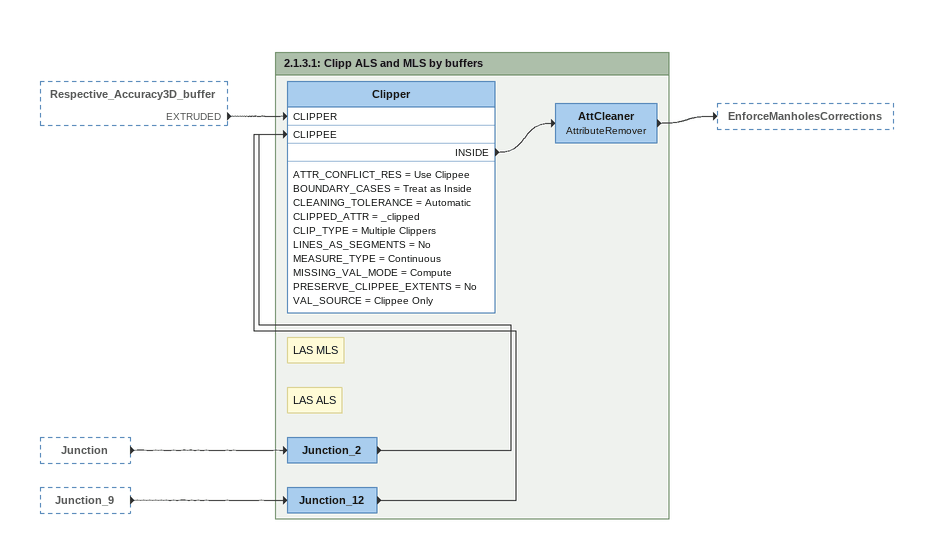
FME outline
Respective_Accuracy3D_buffer [outside]
    EXTRUDED -> Clipper [CLIPPER]
Junction [outside]
    -> Junction_2
Junction_9 [outside]
    -> Junction_12

Bookmark: 2.1.3.1: Clipp ALS and MLS by buffers
Note: LAS MLS
Junction_2
    -> Clipper [CLIPPEE]
Note: LAS ALS
Junction_12
    -> Clipper [CLIPPEE]
Clipper
    ATTR_CONFLICT_RES = Use Clippee
    BOUNDARY_CASES = Treat as Inside
    CLEANING_TOLERANCE = Automatic
    CLIPPED_ATTR = _clipped
    CLIP_TYPE = Multiple Clippers
    LINES_AS_SEGMENTS = No
    MEASURE_TYPE = Continuous
    MISSING_VAL_MODE = Compute
    PRESERVE_CLIPPEE_EXTENTS = No
    VAL_SOURCE = Clippee Only
    INSIDE -> AttCleaner
AttCleaner: AttributeRemover
    -> EnforceManholesCorrections
